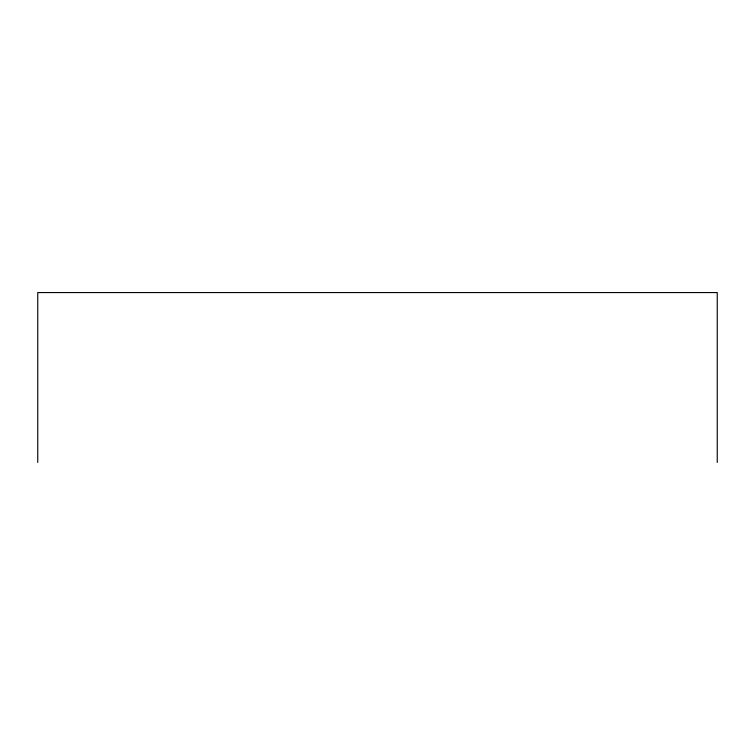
<?xml version="1.0" encoding="UTF-8"?>
<svg xmlns="http://www.w3.org/2000/svg" width="755" height="755" viewBox="0 0 755 755"><rect width="100%" height="100%" fill="white"/><g stroke="black" fill="none" stroke-linecap="round" stroke-linejoin="round"><path stroke-width="1.13" d="M717.25 462.438L717.25 292.562L37.75 292.562L37.75 462.438"/></g></svg>
